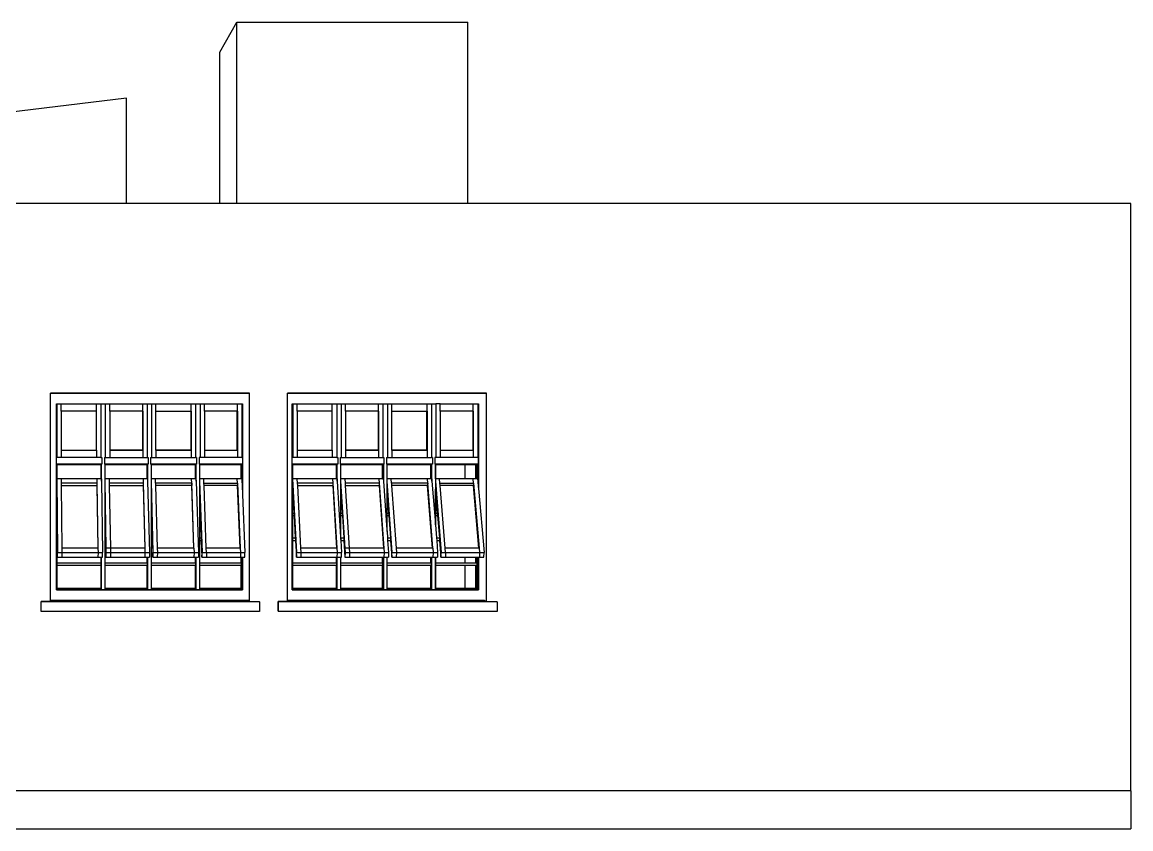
# Model space of a CAD drawing. Header units: centimetres. Extents: x -1520 to 1566, y -609 to 531.
# Drawn here: x 0 to 1566, y -609 to 531 of the extents above; entities that cross this region are included whole.
import ezdxf

# ---------------------------------------------------------------- set-up
doc = ezdxf.new("R2010")
doc.units = ezdxf.units.CM

msp = doc.modelspace()

# ---------------------------------------------------------------- linework, layer by layer
for p, q in [((279.1, 488.4), (303.3, 530.7)), ((303.3, 530.7), (629.9, 530.7)), ((303.3, 274.5), (303.3, 530.7)), ((629.9, 274.5), (629.9, 530.7)), ((279.1, 274.5), (279.1, 488.4)), ((147.3, 423.4), (-662.7, 325.2)), ((147.3, 274.5), (147.3, 423.4)), ((147.3, 274.5), (-656.1, 274.5)), ((279.1, 274.5), (147.3, 274.5)), ((303.3, 274.5), (279.1, 274.5)), ((629.9, 274.5), (303.3, 274.5)), ((1566.5, 274.5), (629.9, 274.5)), ((1566.5, -555.6), (1566.5, 274.5)), ((40.2, 6.7), (320, 6.7)), ((321.3, 6.7), (40.2, 6.7)), ((40.2, -286.7), (40.2, 6.7)), ((40.2, 6.7), (40.2, 6.7)), ((320, 6.7), (321.3, 6.7)), ((321.3, -287.9), (321.3, 6.7)), ((374.9, 6.7), (653.4, 6.7)), ((656.1, 6.7), (374.9, 6.7)), ((374.9, -286.7), (374.9, 6.7)), ((374.9, 6.7), (374.9, 6.7)), ((653.4, 6.7), (656.1, 6.7)), ((656.1, -287.9), (656.1, 6.7)), ((48.3, -84.5), (48.3, -8.5)), ((48.3, -8.5), (49, -8.5)), ((49, -8.5), (49, -84.5)), ((49, -8.5), (55.2, -8.5)), ((55.2, -19), (55.2, -8.5)), ((55.2, -8.5), (105, -8.5)), ((105, -19), (105, -8.5)), ((105, -8.5), (111.2, -8.5)), ((111.2, -8.5), (111.2, -84.5)), ((111.2, -8.5), (117.4, -8.5)), ((117.4, -8.5), (117.4, -84.5)), ((117.4, -8.5), (123.7, -8.5)), ((123.7, -19), (123.7, -8.5)), ((123.7, -8.5), (170.4, -8.5)), ((170.4, -19), (170.4, -8.5)), ((170.4, -8.5), (176.6, -8.5)), ((176.6, -8.5), (176.6, -84.5)), ((176.6, -8.5), (182.8, -8.5)), ((182.8, -8.5), (182.8, -84.5)), ((182.8, -8.5), (189, -8.5)), ((189, -19), (189, -8.5)), ((189, -8.5), (238.8, -8.5)), ((238.8, -19), (238.8, -8.5)), ((238.8, -8.5), (245, -8.5)), ((245, -8.5), (245, -84.5)), ((245, -8.5), (251.3, -8.5)), ((251.3, -8.5), (251.3, -84.5)), ((251.3, -8.5), (257.5, -8.5)), ((257.5, -19), (257.5, -8.5)), ((257.5, -8.5), (304.2, -8.5)), ((304.2, -19), (304.2, -8.5)), ((304.2, -8.5), (310.4, -8.5)), ((310.4, -8.5), (310.4, -84.5)), ((310.4, -8.5), (311.1, -8.5)), ((311.1, -8.5), (311.1, -84.5)), ((311.1, -8.5), (311.2, -8.5)), ((311.2, -8.5), (311.2, -93.8)), ((381.7, -84.5), (381.7, -8.5)), ((381.7, -8.5), (382.2, -8.5)), ((382.2, -8.5), (382.2, -84.5)), ((382.2, -8.5), (388.4, -8.5)), ((388.4, -19), (388.4, -8.5)), ((388.4, -8.5), (438.2, -8.5)), ((438.2, -19), (438.2, -8.5)), ((438.2, -8.5), (444.5, -8.5)), ((444.5, -8.5), (444.5, -84.5)), ((444.5, -8.5), (450.7, -8.5)), ((450.7, -8.5), (450.7, -84.5)), ((450.7, -8.5), (456.9, -8.5)), ((456.9, -19), (456.9, -8.5)), ((456.9, -8.5), (503.6, -8.5)), ((503.6, -19), (503.6, -8.5)), ((503.6, -8.5), (509.8, -8.5)), ((509.8, -8.5), (509.8, -84.5)), ((509.8, -8.5), (516, -8.5)), ((516, -8.5), (516, -84.5)), ((516, -8.5), (522.3, -8.5)), ((522.3, -19), (522.3, -8.5)), ((522.3, -8.5), (572.1, -8.5)), ((572.1, -19), (572.1, -8.5)), ((572.1, -8.5), (578.3, -8.5)), ((578.3, -8.5), (578.3, -84.5)), ((578.3, -8.5), (584.5, -8.5)), ((584.5, -8.5), (584.5, -84.5)), ((590.7, -8.5), (584.5, -8.5)), ((590.7, -19), (590.7, -8.5)), ((590.7, -8.5), (637.4, -8.5)), ((637.4, -19), (637.4, -8.5)), ((637.4, -8.5), (643.6, -8.5)), ((643.6, -8.5), (643.6, -84.5)), ((643.6, -8.5), (644.3, -8.5)), ((644.3, -8.5), (644.3, -84.5)), ((644.3, -8.5), (644.6, -8.5)), ((644.6, -8.5), (644.6, -93.8)), ((105, -19), (55.2, -19)), ((55.2, -19), (55.2, -73.9)), ((105, -74), (105, -19)), ((105, -73.9), (105, -19)), ((105, -19), (105, -19)), ((123.7, -19), (123.7, -73.9)), ((170.3, -19), (123.7, -19)), ((170.3, -19), (170.3, -73.9)), ((170.4, -19), (170.3, -19)), ((170.4, -74), (170.4, -19)), ((189, -19), (238.7, -19)), ((189, -73.9), (189, -19)), ((238.7, -73.9), (238.7, -19)), ((238.7, -19), (238.8, -19)), ((238.8, -19), (238.8, -74)), ((304, -19), (257.5, -19)), ((257.5, -19), (257.5, -73.9)), ((304, -73.9), (304, -19)), ((304.2, -19), (304, -19)), ((304.2, -19), (304.2, -74)), ((438, -19), (388.4, -19)), ((388.4, -19), (388.4, -73.9)), ((438, -73.9), (438, -19)), ((438.2, -19), (438, -19)), ((438.2, -74), (438.2, -19)), ((456.9, -19), (456.9, -73.9)), ((503.4, -19), (456.9, -19)), ((503.4, -19), (503.4, -73.9)), ((503.6, -19), (503.4, -19)), ((503.6, -74), (503.6, -19)), ((522.3, -19), (571.8, -19)), ((522.3, -73.9), (522.3, -19)), ((571.8, -73.9), (571.8, -19)), ((571.8, -19), (572.1, -19)), ((572.1, -19), (572.1, -74)), ((637.1, -19), (590.7, -19)), ((590.7, -19), (590.7, -73.9)), ((637.1, -73.9), (637.1, -19)), ((637.4, -19), (637.1, -19)), ((637.4, -19), (637.4, -74)), ((55.2, -73.9), (105, -73.9)), ((55.2, -73.9), (55.2, -74)), ((55.2, -74), (105, -74)), ((55.2, -74), (55.2, -84.5)), ((105, -73.9), (105, -74)), ((105, -74), (105, -84.5)), ((170.3, -73.9), (123.7, -73.9)), ((123.7, -73.9), (123.7, -74)), ((123.7, -74), (170.4, -74)), ((123.7, -74), (123.7, -84.5)), ((170.3, -73.9), (170.4, -74)), ((170.4, -74), (170.4, -84.5)), ((189, -73.9), (238.7, -73.9)), ((189, -74), (189, -73.9)), ((238.8, -74), (189, -74)), ((189, -74), (189, -84.5)), ((238.7, -73.9), (238.8, -74)), ((238.8, -74), (238.8, -84.5)), ((257.5, -73.9), (304, -73.9)), ((257.5, -73.9), (257.5, -74)), ((257.5, -74), (304.2, -74)), ((257.5, -74), (257.5, -84.5)), ((304, -73.9), (304.2, -74)), ((304.2, -74), (304.2, -84.5)), ((388.4, -73.9), (438, -73.9)), ((388.4, -73.9), (388.4, -74)), ((388.4, -74), (438.2, -74)), ((388.4, -74), (388.4, -84.5)), ((438, -73.9), (438.2, -74)), ((438.2, -74), (438.2, -84.5)), ((503.4, -73.9), (456.9, -73.9)), ((456.9, -73.9), (456.9, -74)), ((456.9, -74), (503.6, -74)), ((456.9, -74), (456.9, -84.5)), ((503.4, -73.9), (503.6, -74)), ((503.6, -74), (503.6, -84.5)), ((522.3, -73.9), (571.8, -73.9)), ((522.3, -74), (522.3, -73.9)), ((572.1, -74), (522.3, -74)), ((522.3, -74), (522.3, -84.5)), ((571.8, -73.9), (572.1, -74)), ((572.1, -74), (572.1, -84.5)), ((590.7, -73.9), (637.1, -73.9)), ((590.7, -73.9), (590.7, -74)), ((590.7, -74), (637.4, -74)), ((590.7, -74), (590.7, -84.5)), ((637.1, -73.9), (637.4, -74)), ((637.4, -74), (637.4, -84.5)), ((49, -84.5), (48.3, -84.5)), ((48.3, -93.8), (48.3, -84.5)), ((111.8, -93.8), (48.3, -93.8)), ((48.3, -271.1), (48.3, -93.8)), ((55.2, -84.5), (49, -84.5)), ((105, -84.5), (55.2, -84.5)), ((111.2, -84.5), (105, -84.5)), ((111.2, -84.5), (112.6, -84.5)), ((111.8, -114.8), (111.8, -93.8)), ((111.9, -93.8), (111.8, -93.8)), ((112.6, -93.8), (111.9, -93.8)), ((111.9, -118.1), (111.9, -93.8)), ((112.6, -84.5), (112.6, -93.8)), ((116.1, -84.5), (116.1, -93.8)), ((116.1, -84.5), (117.4, -84.5)), ((116.8, -93.8), (116.1, -93.8)), ((177.1, -93.8), (116.8, -93.8)), ((116.8, -93.8), (116.8, -114.8)), ((117.4, -84.5), (123.7, -84.5)), ((123.7, -84.5), (170.4, -84.5)), ((170.4, -84.5), (176.6, -84.5)), ((176.6, -84.5), (178, -84.5)), ((177.1, -93.8), (177.1, -114.8)), ((177.3, -93.8), (177.1, -93.8)), ((178, -93.8), (177.3, -93.8)), ((177.3, -93.8), (177.3, -118.1)), ((178, -84.5), (178, -93.8)), ((181.4, -84.5), (181.4, -93.8)), ((181.4, -84.5), (182.8, -84.5)), ((182.1, -93.8), (181.4, -93.8)), ((245.5, -93.8), (182.1, -93.8)), ((182.1, -93.8), (182.1, -114.8)), ((182.8, -84.5), (189, -84.5)), ((189, -84.5), (238.8, -84.5)), ((238.8, -84.5), (245, -84.5)), ((246.4, -84.5), (245, -84.5)), ((245.5, -114.8), (245.5, -93.8)), ((245.7, -93.8), (245.5, -93.8)), ((246.4, -93.8), (245.7, -93.8)), ((245.7, -118.1), (245.7, -93.8)), ((246.4, -84.5), (246.4, -93.8)), ((249.9, -84.5), (249.9, -93.8)), ((251.3, -84.5), (249.9, -84.5)), ((250.6, -93.8), (249.9, -93.8)), ((250.6, -93.8), (250.6, -114.8)), ((310.8, -93.8), (250.6, -93.8)), ((257.5, -84.5), (251.3, -84.5)), ((304.2, -84.5), (257.5, -84.5)), ((310.4, -84.5), (304.2, -84.5)), ((310.4, -84.5), (311.1, -84.5)), ((310.8, -93.8), (310.8, -126.8)), ((311.1, -93.8), (310.8, -93.8)), ((311.1, -84.5), (311.1, -93.8)), ((311.1, -93.8), (311.2, -93.8)), ((311.1, -93.8), (311.1, -134.2)), ((311.2, -93.8), (311.2, -136.7)), ((382.2, -84.5), (381.7, -84.5)), ((381.7, -93.8), (381.7, -84.5)), ((444.7, -93.8), (381.7, -93.8)), ((381.7, -271.1), (381.7, -93.8)), ((388.4, -84.5), (382.2, -84.5)), ((438.2, -84.5), (388.4, -84.5)), ((444.5, -84.5), (438.2, -84.5)), ((444.5, -84.5), (445.8, -84.5)), ((444.7, -114.8), (444.7, -93.8)), ((445.2, -93.8), (444.7, -93.8)), ((445.8, -93.8), (445.2, -93.8)), ((445.2, -118.1), (445.2, -93.8)), ((445.8, -84.5), (445.8, -93.8)), ((449.3, -84.5), (449.3, -93.8)), ((449.3, -84.5), (450.7, -84.5)), ((450, -93.8), (449.3, -93.8)), ((510, -93.8), (450, -93.8)), ((450, -93.8), (450, -114.8)), ((450.7, -84.5), (456.9, -84.5)), ((456.9, -84.5), (503.6, -84.5)), ((503.6, -84.5), (509.8, -84.5)), ((509.8, -84.5), (511.2, -84.5)), ((510, -93.8), (510, -114.8)), ((510.5, -93.8), (510, -93.8)), ((511.2, -93.8), (510.5, -93.8)), ((510.5, -93.8), (510.5, -118.1)), ((511.2, -84.5), (511.2, -93.8)), ((514.7, -84.5), (514.7, -93.8)), ((514.7, -84.5), (516, -84.5)), ((515.4, -93.8), (514.7, -93.8)), ((578.4, -93.8), (515.4, -93.8)), ((515.4, -93.8), (515.4, -114.8)), ((516, -84.5), (522.3, -84.5)), ((522.3, -84.5), (572.1, -84.5)), ((572.1, -84.5), (578.3, -84.5)), ((579.7, -84.5), (578.3, -84.5)), ((578.4, -114.8), (578.4, -93.8)), ((579, -93.8), (578.4, -93.8)), ((579.7, -93.8), (579, -93.8)), ((579, -118.1), (579, -93.8)), ((579.7, -84.5), (579.7, -93.8)), ((583.1, -84.5), (583.1, -93.8)), ((584.5, -84.5), (583.1, -84.5)), ((583.8, -93.8), (583.1, -93.8)), ((583.8, -93.8), (583.8, -114.8)), ((643.7, -93.8), (583.8, -93.8)), ((590.7, -84.5), (584.5, -84.5)), ((637.4, -84.5), (590.7, -84.5)), ((643.6, -84.5), (637.4, -84.5)), ((643.6, -84.5), (644.3, -84.5)), ((643.7, -93.8), (643.7, -118.5)), ((644.3, -93.8), (643.7, -93.8)), ((644.3, -84.5), (644.3, -93.8)), ((644.3, -93.8), (644.6, -93.8)), ((644.3, -93.8), (644.3, -125.8)), ((644.6, -93.8), (644.6, -128.3)), ((111, -94.9), (48.9, -94.9)), ((48.9, -94.9), (48.9, -128.1)), ((111, -94.9), (111, -114.8)), ((111.1, -94.9), (111, -94.9)), ((111.1, -94.9), (111.1, -114.8)), ((117.3, -114.8), (117.3, -94.9)), ((176.2, -94.9), (117.3, -94.9)), ((176.2, -94.9), (176.2, -114.8)), ((176.4, -94.9), (176.2, -94.9)), ((176.4, -94.9), (176.4, -114.8)), ((182.6, -114.8), (182.6, -94.9)), ((244.5, -94.9), (182.6, -94.9)), ((244.5, -94.9), (244.5, -114.8)), ((244.8, -94.9), (244.5, -94.9)), ((244.8, -94.9), (244.8, -114.8)), ((251, -114.8), (251, -94.9)), ((309.2, -94.9), (251, -94.9)), ((309.2, -114.8), (309.2, -94.9)), ((310.1, -94.9), (309.2, -94.9)), ((310.1, -114.8), (310.1, -94.9)), ((443.6, -94.9), (381.8, -94.9)), ((381.8, -94.9), (381.8, -128.1)), ((443.6, -94.9), (443.6, -114.8)), ((444, -94.9), (443.6, -94.9)), ((444, -94.9), (444, -114.8)), ((450.2, -114.8), (450.2, -94.9)), ((508.8, -94.9), (450.2, -94.9)), ((508.8, -94.9), (508.8, -114.8)), ((509.3, -94.9), (508.8, -94.9)), ((509.3, -94.9), (509.3, -114.8)), ((515.5, -114.8), (515.5, -94.9)), ((577.1, -94.9), (515.5, -94.9)), ((577.1, -94.9), (577.1, -114.8)), ((577.7, -94.9), (577.1, -94.9)), ((577.7, -94.9), (577.7, -114.8)), ((583.9, -114.8), (583.9, -94.9)), ((625.9, -94.9), (583.9, -94.9)), ((625.9, -114.8), (625.9, -94.9)), ((641.2, -94.9), (625.9, -94.9)), ((641.2, -114.8), (641.2, -94.9)), ((643, -94.9), (641.2, -94.9)), ((643, -114.8), (643, -94.9)), ((48.9, -121.5), (49, -114.8)), ((48.9, -121.5), (49, -128.1)), ((49, -114.8), (49.7, -218.7)), ((55.2, -114.8), (49, -114.8)), ((105.6, -114.8), (55.2, -114.8)), ((55.2, -114.8), (55.2, -120.9)), ((105.7, -120.9), (55.2, -120.9)), ((55.2, -120.9), (55.3, -124.2)), ((55.3, -124.2), (105.7, -124.2)), ((55.3, -124.2), (55.9, -212.4)), ((105.6, -114.8), (105.7, -120.9)), ((111, -114.8), (105.6, -114.8)), ((105.7, -120.9), (107.1, -212.4)), ((105.7, -120.9), (105.7, -124.2)), ((105.7, -124.2), (107, -212.4)), ((111.1, -114.8), (111, -114.8)), ((111.8, -114.8), (111.1, -114.8)), ((111.9, -114.8), (111.8, -114.8)), ((111.9, -114.8), (111.9, -118.1)), ((111.9, -118.1), (113.5, -218.7)), ((116.8, -114.8), (116.8, -118.1)), ((117.3, -114.8), (116.8, -114.8)), ((116.8, -118.1), (116.8, -128.1)), ((116.8, -118.1), (118.3, -212.4)), ((122.9, -114.8), (117.3, -114.8)), ((171, -114.8), (122.9, -114.8)), ((122.9, -114.8), (123, -120.9)), ((171.1, -120.9), (123, -120.9)), ((123, -120.9), (123.1, -124.2)), ((123.1, -124.2), (171.1, -124.2)), ((123.1, -124.2), (124.6, -212.4)), ((171, -114.8), (171.1, -120.9)), ((176.2, -114.8), (171, -114.8)), ((171.1, -120.9), (173.3, -212.4)), ((171.1, -120.9), (171.1, -124.2)), ((171.1, -124.2), (173.2, -212.4)), ((176.4, -114.8), (176.2, -114.8)), ((177.1, -114.8), (176.4, -114.8)), ((177.2, -114.8), (177.1, -114.8)), ((177.2, -114.8), (177.3, -118.1)), ((177.3, -118.1), (179.7, -218.7)), ((182.1, -114.8), (182.1, -118.1)), ((182.6, -114.8), (182.1, -114.8)), ((182.1, -118.1), (182.1, -128.1)), ((182.1, -118.1), (184.6, -218.7)), ((188.2, -114.8), (182.6, -114.8)), ((239.4, -114.8), (188.2, -114.8)), ((188.4, -120.9), (188.2, -114.8)), ((239.6, -120.9), (188.4, -120.9)), ((188.4, -120.9), (188.5, -124.2)), ((239.5, -124.2), (188.5, -124.2)), ((188.5, -124.2), (190.8, -212.4)), ((239.6, -120.9), (239.4, -114.8)), ((244.5, -114.8), (239.4, -114.8)), ((239.6, -120.9), (239.5, -124.2)), ((242.5, -212.4), (239.5, -124.2)), ((242.6, -212.4), (239.6, -120.9)), ((244.8, -114.8), (244.5, -114.8)), ((245.5, -114.8), (244.8, -114.8)), ((245.6, -114.8), (245.5, -114.8)), ((245.6, -114.8), (245.7, -118.1)), ((245.7, -118.1), (249.2, -218.7)), ((250.6, -114.8), (250.6, -118.1)), ((251, -114.8), (250.6, -114.8)), ((250.6, -118.1), (250.6, -128.1)), ((250.6, -118.1), (254.1, -218.7)), ((256.7, -114.8), (251, -114.8)), ((256.9, -120.9), (256.7, -114.8)), ((304, -114.8), (256.7, -114.8)), ((256.9, -120.9), (304.3, -120.9)), ((257, -124.2), (256.9, -120.9)), ((304.2, -124.2), (257, -124.2)), ((260.1, -212.4), (257, -124.2)), ((304.3, -120.9), (304, -114.8)), ((309.2, -114.8), (304, -114.8)), ((304.3, -120.9), (304.2, -124.2)), ((307.9, -212.4), (304.2, -124.2)), ((304.3, -120.9), (308.1, -212.4)), ((310.1, -114.8), (309.2, -114.8)), ((310.3, -114.8), (310.1, -114.8)), ((310.3, -114.8), (310.8, -126.8)), ((381.9, -121.5), (382, -114.8)), ((381.9, -121.5), (382.2, -128.1)), ((382, -114.8), (387.5, -218.7)), ((388.3, -114.8), (382, -114.8)), ((438.7, -114.8), (388.3, -114.8)), ((388.3, -114.8), (388.6, -120.9)), ((439.1, -120.9), (388.6, -120.9)), ((388.6, -120.9), (388.8, -124.2)), ((388.8, -124.2), (439, -124.2)), ((388.8, -124.2), (393.5, -212.4)), ((438.7, -114.8), (439.1, -120.9)), ((443.6, -114.8), (438.7, -114.8)), ((439.1, -120.9), (439, -124.2)), ((439, -124.2), (444.3, -212.4)), ((439.1, -120.9), (444.7, -212.4)), ((444, -114.8), (443.6, -114.8)), ((444.7, -114.8), (444, -114.8)), ((445, -114.8), (444.7, -114.8)), ((445, -114.8), (445.2, -118.1)), ((445.2, -118.1), (450, -196.8)), ((450, -114.8), (450, -118.1)), ((450.2, -114.8), (450, -114.8)), ((450, -118.1), (450, -128.1)), ((450, -118.1), (455.9, -212.4)), ((456, -114.8), (450.2, -114.8)), ((504.1, -114.8), (456, -114.8)), ((456, -114.8), (456.4, -120.9)), ((504.5, -120.9), (456.4, -120.9)), ((456.4, -120.9), (456.6, -124.2)), ((456.6, -124.2), (504.4, -124.2)), ((456.6, -124.2), (462.2, -212.4)), ((504.1, -114.8), (504.5, -120.9)), ((508.8, -114.8), (504.1, -114.8)), ((504.5, -120.9), (504.4, -124.2)), ((504.4, -124.2), (510.5, -212.4)), ((504.5, -120.9), (510.9, -212.4)), ((509.3, -114.8), (508.8, -114.8)), ((510, -114.8), (509.3, -114.8)), ((510.3, -114.8), (510, -114.8)), ((510.3, -114.8), (510.5, -118.1)), ((510.5, -118.1), (515.4, -186.7)), ((515.4, -114.8), (515.4, -118.1)), ((515.5, -114.8), (515.4, -114.8)), ((515.4, -118.1), (515.4, -128.1)), ((515.4, -118.1), (522.5, -218.7)), ((521.3, -114.8), (515.5, -114.8)), ((572.5, -114.8), (521.3, -114.8)), ((521.8, -120.9), (521.3, -114.8)), ((573, -120.9), (521.8, -120.9)), ((521.8, -120.9), (522, -124.2)), ((572.8, -124.2), (522, -124.2)), ((522, -124.2), (528.4, -212.4)), ((573, -120.9), (572.5, -114.8)), ((577.1, -114.8), (572.5, -114.8)), ((573, -120.9), (572.8, -124.2)), ((579.8, -212.4), (572.8, -124.2)), ((580.2, -212.4), (573, -120.9)), ((577.7, -114.8), (577.1, -114.8)), ((578.4, -114.8), (577.7, -114.8)), ((578.7, -114.8), (578.4, -114.8)), ((578.7, -114.8), (579, -118.1)), ((579, -118.1), (583.8, -178.6)), ((583.8, -114.8), (583.8, -118.1)), ((583.9, -114.8), (583.8, -114.8)), ((583.8, -118.1), (583.8, -128.1)), ((583.8, -118.1), (591.9, -218.7)), ((589.8, -114.8), (583.9, -114.8)), ((590.3, -120.9), (589.8, -114.8)), ((625.9, -114.8), (589.8, -114.8)), ((590.3, -120.9), (637.7, -120.9)), ((590.5, -124.2), (590.3, -120.9)), ((637.5, -124.2), (590.5, -124.2)), ((597.7, -212.4), (590.5, -124.2)), ((637.1, -114.8), (625.9, -114.8)), ((637.7, -120.9), (637.1, -114.8)), ((641.2, -114.8), (637.1, -114.8)), ((637.7, -120.9), (637.5, -124.2)), ((645.3, -212.4), (637.5, -124.2)), ((637.7, -120.9), (645.7, -212.4)), ((643, -114.8), (641.2, -114.8)), ((643.3, -114.8), (643, -114.8)), ((643.3, -114.8), (643.7, -118.5)), ((643.7, -118.5), (644.3, -125.8)), ((48.9, -128.1), (49, -128.1)), ((48.9, -128.1), (48.9, -131.6)), ((48.9, -131.6), (49, -131.6)), ((48.9, -131.6), (48.9, -163.1)), ((49, -128.1), (49, -131.6)), ((49, -131.6), (49.2, -163.1)), ((116.8, -128.1), (116.8, -271.1)), ((116.8, -128.1), (117.3, -163.6)), ((182.1, -128.1), (182.1, -271.1)), ((182.1, -128.1), (182.6, -148.1)), ((250.6, -128.1), (250.6, -271.1)), ((250.6, -128.1), (251, -140.7)), ((251, -140.7), (251.8, -163.1)), ((251, -163.1), (251, -140.7)), ((310.8, -126.8), (311.1, -134.2)), ((311.1, -134.2), (311.2, -136.7)), ((311.2, -136.7), (314.7, -218.7)), ((381.8, -128.1), (382.2, -128.1)), ((381.8, -128.1), (381.8, -131.6)), ((381.8, -131.6), (382.4, -131.6)), ((381.8, -131.6), (381.8, -163.1)), ((382.2, -128.1), (382.4, -131.6)), ((382.4, -131.6), (384.1, -163.1)), ((450, -128.1), (450, -196.8)), ((450, -128.1), (450.2, -131.8)), ((450.2, -163.1), (450.2, -131.8)), ((450.2, -131.8), (452.2, -163.1)), ((515.4, -128.1), (515.4, -186.7)), ((515.4, -128.1), (515.5, -130.3)), ((515.5, -131.6), (515.5, -130.3)), ((515.5, -130.3), (515.6, -131.6)), ((515.5, -131.6), (515.6, -131.6)), ((515.5, -163.1), (515.5, -131.6)), ((515.6, -131.6), (517.8, -163.1)), ((583.8, -128.1), (583.8, -178.6)), ((583.8, -128.1), (583.9, -129.3)), ((583.9, -131.6), (583.9, -129.3)), ((583.9, -129.3), (584.1, -131.6)), ((583.9, -131.6), (584.1, -131.6)), ((583.9, -163.1), (583.9, -131.6)), ((584.1, -131.6), (586.6, -163.1)), ((644.3, -125.8), (644.6, -128.3)), ((644.6, -128.3), (652.6, -218.7)), ((182.6, -148.1), (183, -163.1)), ((182.6, -163.1), (182.6, -148.1)), ((48.9, -163.1), (49.2, -163.1)), ((48.9, -163.1), (48.9, -166.6)), ((48.9, -166.6), (49.2, -166.6)), ((48.9, -166.6), (48.9, -198.1)), ((49.2, -163.1), (49.2, -166.6)), ((49.2, -166.6), (49.5, -198.1)), ((117.3, -163.6), (117.4, -166.6)), ((117.3, -166.6), (117.3, -163.6)), ((117.3, -166.6), (117.4, -166.6)), ((117.3, -198.1), (117.3, -166.6)), ((117.4, -166.6), (117.9, -198.1)), ((182.6, -163.1), (183, -163.1)), ((182.6, -166.6), (182.6, -163.1)), ((182.6, -166.6), (183.1, -166.6)), ((182.6, -198.1), (182.6, -166.6)), ((183, -163.1), (183.1, -166.6)), ((183.1, -166.6), (183.9, -198.1)), ((251, -163.1), (251.8, -163.1)), ((251, -166.6), (251, -163.1)), ((251, -166.6), (251.9, -166.6)), ((251, -198.1), (251, -166.6)), ((251.8, -163.1), (251.9, -166.6)), ((251.9, -166.6), (253, -198.1)), ((381.8, -163.1), (384.1, -163.1)), ((381.8, -163.1), (381.8, -166.6)), ((381.8, -166.6), (384.3, -166.6)), ((381.8, -166.6), (381.8, -198.1)), ((384.1, -163.1), (384.3, -166.6)), ((384.3, -166.6), (385.9, -198.1)), ((450.2, -163.1), (452.2, -163.1)), ((450.2, -166.6), (450.2, -163.1)), ((450.2, -166.6), (452.4, -166.6)), ((450.2, -198.1), (450.2, -166.6)), ((452.2, -163.1), (452.4, -166.6)), ((452.4, -166.6), (454.3, -198.1)), ((515.5, -163.1), (517.8, -163.1)), ((515.5, -166.6), (515.5, -163.1)), ((515.5, -166.6), (518.1, -166.6)), ((515.5, -188.9), (515.5, -166.6)), ((517.8, -163.1), (518.1, -166.6)), ((518.1, -166.6), (520.3, -198.1)), ((583.9, -163.1), (586.6, -163.1)), ((583.9, -166.6), (583.9, -163.1)), ((583.9, -166.6), (586.9, -166.6)), ((583.9, -179.8), (583.9, -166.6)), ((586.6, -163.1), (586.9, -166.6)), ((586.9, -166.6), (589.5, -198.1)), ((515.4, -186.7), (515.5, -188.9)), ((583.8, -178.6), (583.9, -179.8)), ((583.9, -179.8), (585.4, -198.1)), ((48.9, -198.1), (49.5, -198.1)), ((48.9, -198.1), (48.9, -201.6)), ((48.9, -201.6), (49.5, -201.6)), ((48.9, -201.6), (48.9, -233.1)), ((49.5, -198.1), (49.5, -201.6)), ((49.5, -201.6), (49.6, -225.4)), ((117.3, -198.1), (117.9, -198.1)), ((117.3, -201.6), (117.3, -198.1)), ((117.3, -201.6), (117.9, -201.6)), ((117.3, -233.1), (117.3, -201.6)), ((117.9, -198.1), (117.9, -201.6)), ((117.9, -201.6), (118.3, -225.4)), ((182.6, -198.1), (183.9, -198.1)), ((182.6, -201.6), (182.6, -198.1)), ((182.6, -201.6), (184, -201.6)), ((182.6, -233.1), (182.6, -201.6)), ((183.9, -198.1), (184, -201.6)), ((184, -201.6), (184.6, -225.4)), ((251, -198.1), (253, -198.1)), ((251, -201.6), (251, -198.1)), ((251, -201.6), (253.1, -201.6)), ((251, -233.1), (251, -201.6)), ((253, -198.1), (253.1, -201.6)), ((253.1, -201.6), (253.9, -225.4)), ((381.8, -198.1), (385.9, -198.1)), ((381.8, -198.1), (381.8, -201.6)), ((381.8, -201.6), (386.1, -201.6)), ((381.8, -201.6), (381.8, -233.1)), ((385.9, -198.1), (386.1, -201.6)), ((386.1, -201.6), (387.4, -225.4)), ((450, -196.8), (450.2, -200.5)), ((450.2, -198.1), (454.3, -198.1)), ((450.2, -200.5), (450.2, -198.1)), ((450.2, -200.5), (450.3, -201.6)), ((450.3, -201.6), (454.6, -201.6)), ((450.3, -201.6), (451.3, -218.7)), ((454.3, -198.1), (454.6, -201.6)), ((454.6, -201.6), (456, -225.4)), ((515.5, -188.9), (516.2, -198.1)), ((516.2, -198.1), (520.3, -198.1)), ((516.2, -198.1), (516.4, -201.6)), ((516.4, -201.6), (520.6, -201.6)), ((516.4, -201.6), (517.6, -218.7)), ((520.3, -198.1), (520.6, -201.6)), ((520.6, -201.6), (522.3, -225.4)), ((585.4, -198.1), (589.5, -198.1)), ((585.4, -198.1), (585.7, -201.6)), ((585.7, -201.6), (589.7, -201.6)), ((585.7, -201.6), (587, -218.7)), ((589.5, -198.1), (589.7, -201.6)), ((589.7, -201.6), (591.7, -225.4)), ((49.6, -225.4), (49.7, -218.7)), ((49.7, -218.7), (56, -218.7)), ((55.9, -212.4), (56, -218.7)), ((107, -212.4), (55.9, -212.4)), ((56, -218.7), (55.9, -225.4)), ((56, -218.7), (107.2, -218.7)), ((107.1, -212.4), (107, -212.4)), ((107.1, -212.4), (107.2, -218.7)), ((107.2, -218.7), (107.1, -225.4)), ((107.2, -218.7), (113.5, -218.7)), ((113.4, -225.4), (113.5, -218.7)), ((118.3, -212.4), (118.4, -218.7)), ((124.6, -212.4), (118.3, -212.4)), ((118.4, -218.7), (118.3, -225.4)), ((118.4, -218.7), (124.7, -218.7)), ((124.6, -212.4), (124.7, -218.7)), ((173.2, -212.4), (124.6, -212.4)), ((124.7, -218.7), (124.6, -225.4)), ((124.7, -218.7), (173.4, -218.7)), ((173.3, -212.4), (173.2, -212.4)), ((173.3, -212.4), (173.4, -218.7)), ((173.4, -218.7), (173.3, -225.4)), ((173.4, -218.7), (179.7, -218.7)), ((179.7, -218.7), (179.7, -225.4)), ((184.6, -225.4), (184.6, -218.7)), ((184.6, -218.7), (191, -218.7)), ((190.8, -212.4), (191, -218.7)), ((242.5, -212.4), (190.8, -212.4)), ((191, -218.7), (190.9, -225.4)), ((191, -218.7), (242.8, -218.7)), ((242.6, -212.4), (242.5, -212.4)), ((242.6, -212.4), (242.8, -218.7)), ((242.8, -218.7), (242.7, -225.4)), ((242.8, -218.7), (249.2, -218.7)), ((249.2, -218.7), (249, -225.4)), ((253.9, -225.4), (254.1, -218.7)), ((254.1, -218.7), (260.4, -218.7)), ((260.4, -218.7), (260.1, -212.4)), ((307.9, -212.4), (260.1, -212.4)), ((260.4, -218.7), (260.3, -225.4)), ((260.4, -218.7), (308.4, -218.7)), ((308.1, -212.4), (307.9, -212.4)), ((308.1, -212.4), (308.4, -218.7)), ((308.4, -218.7), (308.3, -225.4)), ((308.4, -218.7), (314.7, -218.7)), ((314.6, -225.4), (314.7, -218.7)), ((387.4, -225.4), (387.5, -218.7)), ((387.5, -218.7), (393.8, -218.7)), ((393.5, -212.4), (393.8, -218.7)), ((444.3, -212.4), (393.5, -212.4)), ((393.8, -218.7), (393.7, -225.4)), ((393.8, -218.7), (445, -218.7)), ((444.7, -212.4), (444.3, -212.4)), ((444.7, -212.4), (445, -218.7)), ((445, -218.7), (444.8, -225.4)), ((445, -218.7), (451.3, -218.7)), ((451.1, -225.4), (451.3, -218.7)), ((455.9, -212.4), (456.3, -218.7)), ((462.2, -212.4), (455.9, -212.4)), ((456.3, -218.7), (456, -225.4)), ((456.3, -218.7), (462.6, -218.7)), ((462.2, -212.4), (462.6, -218.7)), ((510.5, -212.4), (462.2, -212.4)), ((462.6, -218.7), (462.4, -225.4)), ((462.6, -218.7), (511.3, -218.7)), ((510.9, -212.4), (510.5, -212.4)), ((510.9, -212.4), (511.3, -218.7)), ((511.3, -218.7), (511.1, -225.4)), ((511.3, -218.7), (517.6, -218.7)), ((517.6, -218.7), (517.4, -225.4)), ((522.3, -225.4), (522.5, -218.7)), ((522.5, -218.7), (528.8, -218.7)), ((528.4, -212.4), (528.8, -218.7)), ((579.8, -212.4), (528.4, -212.4)), ((528.8, -218.7), (528.6, -225.4)), ((528.8, -218.7), (580.7, -218.7)), ((580.2, -212.4), (579.8, -212.4)), ((580.2, -212.4), (580.7, -218.7)), ((580.7, -218.7), (580.4, -225.4)), ((580.7, -218.7), (587, -218.7)), ((587, -218.7), (586.8, -225.4)), ((591.7, -225.4), (591.9, -218.7)), ((591.9, -218.7), (598.2, -218.7)), ((598.2, -218.7), (597.7, -212.4)), ((645.3, -212.4), (597.7, -212.4)), ((598.2, -218.7), (598, -225.4)), ((598.2, -218.7), (646.3, -218.7)), ((645.7, -212.4), (645.3, -212.4)), ((645.7, -212.4), (646.3, -218.7)), ((646.3, -218.7), (646, -225.4)), ((646.3, -218.7), (652.6, -218.7)), ((652.3, -225.4), (652.6, -218.7)), ((48.9, -233.1), (111, -233.1)), ((48.9, -233.1), (48.9, -236.6)), ((49.6, -225.4), (55.9, -225.4)), ((55.9, -225.4), (107.1, -225.4)), ((107.1, -225.4), (111, -225.4)), ((111, -225.4), (111, -233.1)), ((111, -225.4), (111.1, -225.4)), ((111, -233.1), (111.1, -233.1)), ((111.1, -225.4), (111.1, -270)), ((111.1, -225.4), (111.8, -225.4)), ((111.8, -271.1), (111.8, -225.4)), ((111.8, -225.4), (111.9, -225.4)), ((111.9, -271.4), (111.9, -225.4)), ((111.9, -225.4), (113.4, -225.4)), ((117.3, -233.1), (176.2, -233.1)), ((117.3, -236.6), (117.3, -233.1)), ((118.3, -225.4), (124.6, -225.4)), ((124.6, -225.4), (173.3, -225.4)), ((173.3, -225.4), (176.2, -225.4)), ((176.2, -225.4), (176.2, -233.1)), ((176.2, -225.4), (176.4, -225.4)), ((176.2, -233.1), (176.3, -233.1)), ((176.4, -225.4), (176.4, -270)), ((176.4, -225.4), (177.1, -225.4)), ((177.1, -225.4), (177.1, -271.1)), ((177.1, -225.4), (177.3, -225.4)), ((177.3, -225.4), (177.3, -271.4)), ((177.3, -225.4), (179.7, -225.4)), ((182.6, -233.1), (244.5, -233.1)), ((182.6, -236.6), (182.6, -233.1)), ((184.6, -225.4), (190.9, -225.4)), ((190.9, -225.4), (242.7, -225.4)), ((242.7, -225.4), (244.5, -225.4)), ((244.5, -225.4), (244.5, -233.1)), ((244.5, -225.4), (244.8, -225.4)), ((244.5, -233.1), (244.7, -233.1)), ((244.8, -225.4), (244.8, -270)), ((244.8, -225.4), (245.5, -225.4)), ((245.5, -271.1), (245.5, -225.4)), ((245.5, -225.4), (245.7, -225.4)), ((245.7, -271.4), (245.7, -225.4)), ((245.7, -225.4), (249, -225.4)), ((251, -233.1), (309.2, -233.1)), ((251, -236.6), (251, -233.1)), ((253.9, -225.4), (260.3, -225.4)), ((260.3, -225.4), (308.3, -225.4)), ((308.3, -225.4), (309.2, -225.4)), ((309.2, -233.1), (309.2, -225.4)), ((309.2, -225.4), (310.1, -225.4)), ((309.2, -233.1), (309.9, -233.1)), ((310, -233.2), (309.9, -233.1)), ((310, -233.3), (310, -233.2)), ((310, -233.6), (310, -233.3)), ((310, -234), (310, -233.6)), ((310, -234.4), (310, -234)), ((310, -234.9), (310, -234.4)), ((310, -235.3), (310, -234.9)), ((310.1, -270), (310.1, -225.4)), ((310.1, -225.4), (310.8, -225.4)), ((310.8, -225.4), (310.8, -271.1)), ((310.8, -225.4), (311.1, -225.4)), ((311.1, -225.4), (311.1, -271.4)), ((311.1, -225.4), (311.2, -225.4)), ((311.2, -225.4), (311.2, -271.5)), ((311.2, -225.4), (314.6, -225.4)), ((381.8, -233.1), (443.6, -233.1)), ((381.8, -233.1), (381.8, -236.6)), ((387.4, -225.4), (393.7, -225.4)), ((393.7, -225.4), (443.6, -225.4)), ((443.6, -225.4), (443.6, -233.1)), ((443.6, -225.4), (444, -225.4)), ((443.6, -233.1), (443.8, -233.1)), ((444, -225.4), (444, -270)), ((444, -225.4), (444.7, -225.4)), ((444.7, -271.1), (444.7, -225.4)), ((444.7, -225.4), (444.8, -225.4)), ((444.8, -225.4), (445.2, -225.4)), ((445.2, -271.4), (445.2, -225.4)), ((445.2, -225.4), (450, -225.4)), ((450, -225.4), (450, -271.1)), ((450, -225.4), (450.2, -225.4)), ((450.2, -225.4), (451.1, -225.4)), ((450.2, -233.1), (450.2, -225.4)), ((450.2, -233.1), (508.8, -233.1)), ((450.2, -236.6), (450.2, -233.1)), ((456, -225.4), (462.4, -225.4)), ((462.4, -225.4), (508.8, -225.4)), ((508.8, -225.4), (508.8, -233.1)), ((508.8, -225.4), (509.3, -225.4)), ((508.8, -233.1), (509.1, -233.1)), ((509.3, -225.4), (509.3, -270)), ((509.3, -225.4), (510, -225.4)), ((510, -225.4), (510, -271.1)), ((510, -225.4), (510.5, -225.4)), ((510.5, -225.4), (510.5, -271.4)), ((510.5, -225.4), (511.1, -225.4)), ((511.1, -225.4), (515.4, -225.4)), ((515.4, -225.4), (515.4, -271.1)), ((515.4, -225.4), (515.5, -225.4)), ((515.5, -225.4), (517.4, -225.4)), ((515.5, -233.1), (515.5, -225.4)), ((515.5, -233.1), (577.1, -233.1)), ((515.5, -236.6), (515.5, -233.1)), ((522.3, -225.4), (528.6, -225.4)), ((528.6, -225.4), (577.1, -225.4)), ((577.1, -225.4), (577.1, -233.1)), ((577.1, -225.4), (577.7, -225.4)), ((577.1, -233.1), (577.4, -233.1)), ((577.7, -225.4), (577.7, -270)), ((577.7, -225.4), (578.4, -225.4)), ((578.4, -271.1), (578.4, -225.4)), ((578.4, -225.4), (579, -225.4)), ((579, -271.4), (579, -225.4)), ((579, -225.4), (580.4, -225.4)), ((580.4, -225.4), (583.8, -225.4)), ((583.8, -225.4), (583.8, -271.1)), ((583.8, -225.4), (583.9, -225.4)), ((583.9, -225.4), (586.8, -225.4)), ((583.9, -233.1), (583.9, -225.4)), ((583.9, -233.1), (625.9, -233.1)), ((583.9, -236.6), (583.9, -233.1)), ((591.7, -225.4), (598, -225.4)), ((598, -225.4), (625.9, -225.4)), ((625.9, -233.1), (625.9, -225.4)), ((625.9, -225.4), (641.2, -225.4)), ((625.9, -233.1), (641.2, -233.1)), ((641.2, -233.1), (641.2, -225.4)), ((641.2, -225.4), (643, -225.4)), ((641.2, -233.1), (642.7, -233.1)), ((642.7, -233.2), (642.7, -233.1)), ((642.7, -233.3), (642.7, -233.2)), ((642.8, -233.6), (642.7, -233.3)), ((642.8, -234), (642.8, -233.6)), ((642.8, -234.4), (642.8, -234)), ((642.8, -234.9), (642.8, -234.4)), ((642.8, -235.3), (642.8, -234.9)), ((643, -270), (643, -225.4)), ((643, -225.4), (643.7, -225.4)), ((643.7, -225.4), (643.7, -271.1)), ((643.7, -225.4), (644.3, -225.4)), ((644.3, -225.4), (644.3, -271.4)), ((644.3, -225.4), (644.6, -225.4)), ((644.6, -225.4), (644.6, -271.5)), ((644.6, -225.4), (646, -225.4)), ((646, -225.4), (652.3, -225.4)), ((48.9, -236.6), (111, -236.6)), ((48.9, -236.6), (48.9, -269.2)), ((111, -236.6), (111.1, -236.6)), ((111, -236.6), (111, -269.2)), ((117.3, -236.6), (176.2, -236.6)), ((117.3, -269.2), (117.3, -236.6)), ((176.2, -236.6), (176.3, -236.6)), ((176.2, -236.6), (176.2, -269.2)), ((182.6, -236.6), (244.5, -236.6)), ((182.6, -269.2), (182.6, -236.6)), ((244.5, -236.6), (244.7, -236.6)), ((244.5, -236.6), (244.5, -269.2)), ((251, -236.6), (309.2, -236.6)), ((251, -269.2), (251, -236.6)), ((309.2, -269.2), (309.2, -236.6)), ((309.2, -236.6), (309.9, -236.6)), ((309.9, -236.6), (310, -236.5)), ((310, -235.7), (310, -235.3)), ((310, -236.1), (310, -235.7)), ((310, -236.4), (310, -236.1)), ((310, -236.5), (310, -236.4)), ((381.8, -236.6), (443.6, -236.6)), ((381.8, -236.6), (381.8, -269.2)), ((443.6, -236.6), (443.8, -236.6)), ((443.6, -236.6), (443.6, -269.2)), ((450.2, -236.6), (508.8, -236.6)), ((450.2, -269.2), (450.2, -236.6)), ((508.8, -236.6), (509.1, -236.6)), ((508.8, -236.6), (508.8, -269.2)), ((515.5, -236.6), (577.1, -236.6)), ((515.5, -269.2), (515.5, -236.6)), ((577.1, -236.6), (577.4, -236.6)), ((577.1, -236.6), (577.1, -269.2)), ((583.9, -236.6), (625.9, -236.6)), ((583.9, -269.2), (583.9, -236.6)), ((625.9, -269.2), (625.9, -236.6)), ((625.9, -236.6), (641.2, -236.6)), ((641.2, -269.2), (641.2, -236.6)), ((641.2, -236.6), (642.7, -236.6)), ((642.7, -236.4), (642.8, -236.1)), ((642.7, -236.5), (642.7, -236.4)), ((642.7, -236.6), (642.7, -236.5)), ((642.8, -235.7), (642.8, -235.3)), ((642.8, -236.1), (642.8, -235.7)), ((48.3, -271.1), (111.8, -271.1)), ((48.3, -271.4), (48.3, -271.1)), ((48.3, -271.4), (111.9, -271.4)), ((48.3, -271.5), (48.3, -271.4)), ((250.7, -271.5), (48.3, -271.5)), ((48.9, -269.2), (111, -269.2)), ((48.9, -269.2), (48.9, -270)), ((48.9, -270), (111.1, -270)), ((111, -269.2), (111, -269.7)), ((111, -269.7), (111.1, -270)), ((111.9, -271.4), (111.8, -271.1)), ((111.9, -271.4), (116.8, -271.4)), ((116.8, -271.1), (177.1, -271.1)), ((116.8, -271.1), (116.8, -271.4)), ((116.8, -271.4), (177.3, -271.4)), ((117.3, -269.2), (176.2, -269.2)), ((117.3, -270), (117.3, -269.2)), ((117.3, -270), (176.4, -270)), ((176.2, -269.2), (176.2, -269.7)), ((176.2, -269.7), (176.4, -270)), ((177.3, -271.4), (177.1, -271.1)), ((177.3, -271.4), (182.1, -271.4)), ((182.1, -271.1), (245.5, -271.1)), ((182.1, -271.1), (182.1, -271.4)), ((182.1, -271.4), (245.7, -271.4)), ((182.6, -269.2), (244.5, -269.2)), ((182.6, -270), (182.6, -269.2)), ((182.6, -270), (244.8, -270)), ((244.5, -269.2), (244.5, -269.7)), ((244.5, -269.7), (244.8, -270)), ((245.7, -271.4), (245.5, -271.1)), ((245.7, -271.4), (250.6, -271.4)), ((250.6, -271.1), (310.8, -271.1)), ((250.6, -271.1), (250.6, -271.4)), ((250.6, -271.4), (311.1, -271.4)), ((250.6, -271.4), (250.7, -271.5)), ((311.2, -271.5), (250.7, -271.5)), ((251, -269.2), (309.2, -269.2)), ((251, -270), (251, -269.2)), ((251, -270), (310.1, -270)), ((309.2, -269.2), (310.1, -270)), ((311.1, -271.4), (310.8, -271.1)), ((311.1, -271.4), (311.2, -271.5)), ((381.7, -271.1), (444.7, -271.1)), ((381.7, -271.4), (381.7, -271.1)), ((381.7, -271.4), (445.2, -271.4)), ((381.7, -271.5), (381.7, -271.4)), ((584, -271.5), (381.7, -271.5)), ((381.8, -269.2), (443.6, -269.2)), ((381.8, -269.2), (381.8, -270)), ((381.8, -270), (444, -270)), ((443.6, -269.2), (443.6, -269.7)), ((443.6, -269.7), (444, -270)), ((445.2, -271.4), (444.7, -271.1)), ((445.2, -271.4), (450, -271.4)), ((450, -271.1), (510, -271.1)), ((450, -271.1), (450, -271.4)), ((450, -271.4), (510.5, -271.4)), ((450.2, -269.2), (508.8, -269.2)), ((450.2, -270), (450.2, -269.2)), ((450.2, -270), (509.3, -270)), ((508.8, -269.2), (508.8, -269.7)), ((508.8, -269.7), (509.3, -270)), ((510.5, -271.4), (510, -271.1)), ((510.5, -271.4), (515.4, -271.4)), ((515.4, -271.1), (578.4, -271.1)), ((515.4, -271.1), (515.4, -271.4)), ((515.4, -271.4), (579, -271.4)), ((515.5, -269.2), (577.1, -269.2)), ((515.5, -270), (515.5, -269.2)), ((515.5, -270), (577.7, -270)), ((577.1, -269.2), (577.1, -269.7)), ((577.1, -269.7), (577.7, -270)), ((579, -271.4), (578.4, -271.1)), ((579, -271.4), (583.8, -271.4)), ((583.8, -271.1), (643.7, -271.1)), ((583.8, -271.1), (583.8, -271.4)), ((583.8, -271.4), (644.3, -271.4)), ((583.8, -271.4), (584, -271.5)), ((583.9, -269.2), (625.9, -269.2)), ((583.9, -270), (583.9, -269.2)), ((583.9, -270), (643, -270)), ((644.6, -271.5), (584, -271.5)), ((625.9, -269.2), (641.2, -269.2)), ((641.2, -269.2), (643, -270)), ((644.3, -271.4), (643.7, -271.1)), ((644.3, -271.4), (644.6, -271.5)), ((26.8, -287.9), (26.8, -288.5)), ((40.2, -287.9), (26.8, -287.9)), ((26.8, -301.2), (26.8, -287.9)), ((335.5, -288.5), (26.8, -288.5)), ((26.8, -301.9), (26.8, -288.5)), ((320, -286.7), (40.2, -286.7)), ((40.2, -287.9), (40.2, -286.7)), ((320, -286.7), (321.3, -287.9)), ((321.3, -287.9), (334.7, -287.9)), ((334.7, -287.9), (335.5, -288.5)), ((335.5, -288.5), (335.5, -301.9)), ((361.5, -287.9), (362.3, -288.5)), ((374.9, -287.9), (361.5, -287.9)), ((361.5, -301.2), (361.5, -287.9)), ((671, -288.5), (362.3, -288.5)), ((362.3, -301.9), (362.3, -288.5)), ((653.4, -286.7), (374.9, -286.7)), ((374.9, -287.9), (374.9, -286.7)), ((653.4, -286.7), (656.1, -287.9)), ((656.1, -287.9), (669.4, -287.9)), ((669.4, -287.9), (671, -288.5)), ((671, -288.5), (671, -301.9)), ((26.8, -301.2), (26.8, -301.9)), ((335.5, -301.9), (26.8, -301.9)), ((361.5, -301.2), (362.3, -301.9)), ((671, -301.9), (362.3, -301.9)), ((1566.5, -555.6), (-26.8, -555.6)), ((1566.5, -555.6), (1566.5, -609.2)), ((-723, -609.2), (1566.5, -609.2))]:
    msp.add_line(p, q)

doc.saveas('drawing.dxf')
